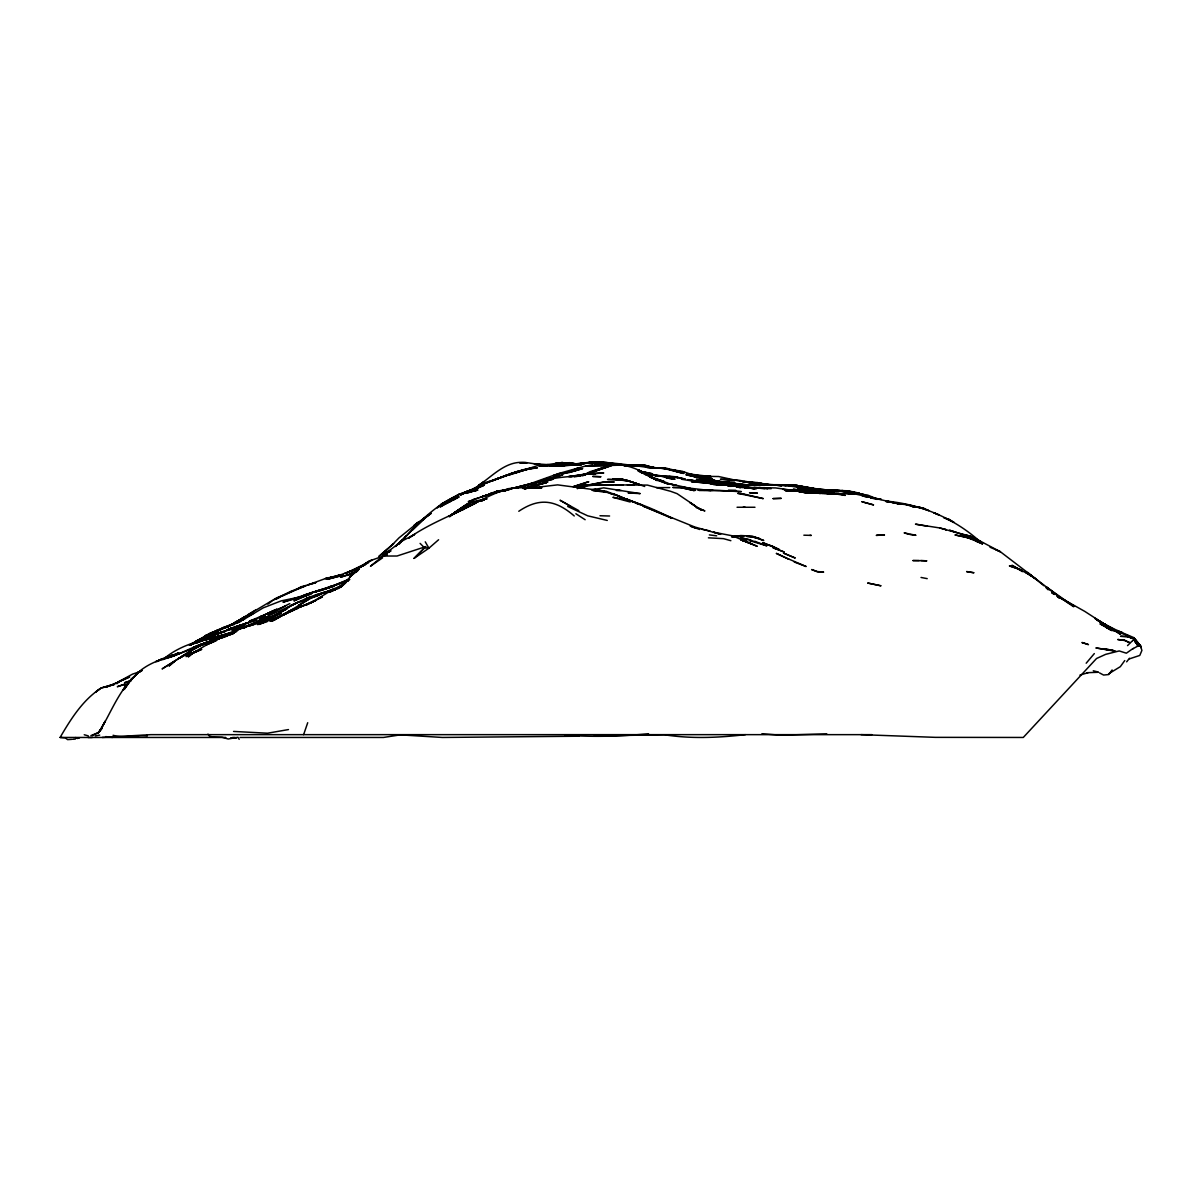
<?xml version="1.0" encoding="UTF-8"?>
<svg xmlns="http://www.w3.org/2000/svg" width="1202" height="1202" viewBox="0 0 1202 1202"><rect width="100%" height="100%" fill="white"/><g stroke="black" fill="none" stroke-linecap="round" stroke-linejoin="round"><path stroke-width="1.5" d="M1132.9 648.734L1137.888 646.06L1134.718 639.644L1138.219 645.88L1134.793 639.148L1129.97 636.88M132.536 736.736L132.641 735.924M1112.09 669.965L1108.785 674.532L1103.601 675.058L1099.499 672.88M1129.459 658.245L1126.665 661.836M1127.386 636.835L1120.564 636.294L1127.521 636.369M303.61 734.647L307.712 722.718M1133.441 640.14L1132.6 640.696M92.329 735.714L98.519 732.484L102.05 727.48L99.06 732.183C110.809 713.297 118.442 691.03 135.15 675.764L130.702 679.911L139.778 671.317L131.228 679.656L124.091 689.542L131.153 679.37L140.018 671.062L135.39 675.223C142.482 667.606 152.038 662.723 161.774 659.357L155.749 661.656L167.258 656.668L179.308 653.362L173.404 655.481M102.14 726.894L105.25 721.125L99.06 732.183M71.654 739.365L67.582 739.621L65.314 737.863L60.1 737.457C70.602 719.442 82.367 700.601 100.036 688.806L95.559 692.112L100.938 688.07L114.506 684.359L107.023 686.703L116.849 682.766M1124.756 660.559L1120.339 666.659L1109.01 673.586M126.495 684.524L123.205 689.798L130.597 679.956M98.233 732.919L102.11 728.187L97.993 732.769L90.886 735.594M398.974 544.431C419.633 520.481 443.628 496.141 475.616 489.304M1086.187 663.219L1094.316 653.587M404.653 537.564L423.675 518.588L429.159 514.741M403.016 539.608L401.243 541.666L406.351 535.807L395.308 546.519L402.91 539.683L396.93 544.822M423.675 518.588L412.481 529.932L426.59 516.77M1127.536 645.609L1132.089 641.117M346.837 581.272L348.835 579.154M425.253 541.832L428.934 548.187L414.059 558.389L424.501 547.796L428.934 548.187L438.595 539.743M380.673 555.249L393.52 543.71L378.735 556.346M473.483 489.995L475.812 487.666L482.738 484.376L474.88 488.388M414.059 558.389L425.914 546.564L397.036 556.015L382.987 556.045L370.486 566.187L382.627 557.788M451.682 514.982L452.373 514.351L449.833 516.71M384.745 554.047L401.423 541.366L414.645 534.439L408.74 538.03C425.808 525.98 445.191 517.942 463.912 508.972L448.872 516.379L476.112 502.902L461.914 510.054L469.937 505.366M393.52 543.71L390.92 546.189L399.019 537.85L418.897 521.863L414.104 525.184M383.378 553.01L387.555 549.104M162.811 659.778C178.512 645.714 199.577 640.35 219.711 636.143L208.397 638.968L232.121 633.138M207.931 635.167L203.093 638.998L212.634 632.988L202.582 639.389M116.804 683.743L120.741 680.572M442.471 503.638L437.197 507.875L442.321 503.698M204.971 637.496L207.345 635.618L204.505 637.781M470.838 491.287L484.06 481.566L478.501 485.473C493.421 475.526 507.034 459.179 527.047 462.875L519.655 462.8L525.935 462.545L543.529 465.099L534.004 463.717L548.458 464.678L546.685 464.723L562.145 462.545L572.152 464.137L562.145 462.545L555.685 463.371M430.872 513.404L424.366 518.332L431.082 513.359L428.468 515.222M267.866 604.14L272.028 601M349.797 579.439L334.351 589.987L340.301 586.411L329.799 592.165L337.401 588.199L332.864 590.708M452.177 514.546L467.247 505.05M470.388 491.197L484.045 482.888L496.696 479.087L489.77 481.581M452.733 513.96L449.894 516.034L462.755 506.928M470.658 490.987L475.316 487.621M386.218 553.386L390.575 550.231M416.012 523.877L429.309 514.621M473.438 489.74L483.144 484.196M471.064 490.626L473.693 488.793M233.879 624.169L244.337 616.972L239.003 620.533L253.487 613.275L249.054 615.649M451.231 515.027L462.845 507.094M458.052 510.279L469.967 503.368L463.672 506.358M463.822 506.297L449.082 516.605L469.336 502.992L483.039 500.287L468.479 503.247L458.353 510.009M205.347 637.811L212.619 632.387L218.058 629.983L211.462 633.469L216.6 630.389L244.592 619L239.589 621.674L234.15 623.492L243.405 619.676L263.223 607.851L281.253 600.85L300.139 596.958M206.218 637.676L223.046 627.564L239.769 622.155M453.59 497.868L448.181 501.534L453.59 497.868L441.119 504.134L459.48 494.097L473.573 489.214L464.468 492.294L472.461 490.356M283.657 610.466L267.911 619.706C286.947 607.731 306.48 595.771 328.927 591.579M284.949 609.594L288.796 607.01L283.191 610.451L285.986 609.279M194.844 642.214L210.35 632.898L216.225 631.035M279.75 616.927L316.772 594.629L339.445 588.184M385.827 551.763L383.348 553.401L386.698 551.282L381.695 554.438M458.503 509.918L467.473 504.855M205.812 637.886L208.787 635.948L206.774 637.165M206.459 637.451L208.787 635.948L206.098 637.691M273.365 600.129L290.734 591.384L306.059 585.69L276.595 597.89L234.044 623.162L245.448 616.295M345.815 582.82L340.466 587.462C349.947 577.426 358.767 565.781 371.749 560.132L362.764 565.511L368.698 561.259L387.179 554.633L382.987 556.045M204.445 637.992L212.529 633.544L204.535 637.556M448.196 501.91L440.142 506.959L459.134 496.832L454.04 499.536M239.198 739.32L237.906 737.262L228.185 739.005L222.16 737.277L212.994 737.006L209.479 736.165L207.961 734.106M1133.817 639.795L1134.793 639.148L1137.888 646.06L1140.232 644.933L1141.089 647.728M192.365 649.786L204.145 643.416L214.392 639.764L198.841 646.24L205.933 642.409L225.36 636.068L196.677 647.127L203.273 643.926L182.013 656.292C191.193 650.372 200.418 643.566 211.327 641.598C193.958 644.738 179.399 655.841 162.09 659.417L174.545 655.586L168.445 657.494M206.639 637.361L218.193 631.005M353.613 570.304L368.548 562.671M317.538 599.107L322.301 596.913L310.161 603.239L327.981 592.481L335.929 589.25L330.866 590.813L336.049 589.1M302.844 602.743L298.487 605.477L307.757 599.678M204.851 637.721L212.724 633.484M255.455 610.09L247.612 614.883M471.845 490.1L469.907 491.287L483.234 485.833M307.427 599.903L316.772 594.629L311.453 597.424M205.287 638.022L210.38 634.896M454.566 497.433L451.381 499.386L457.121 496.141M284.468 614.117L289.141 611.247M207.09 636.985L212.453 633.739M451.727 514.802L457.661 511.196M178.136 658.771L184.492 654.955L162.105 668.913L180.721 657.209M448.962 500.663L450.6 499.671M236.148 622.095L238.702 620.578L231.009 625.085L247.582 616.431M441.87 504.269L446.708 501.354L444.319 502.706M444.184 504.329L451.201 501.114M463.086 506.748C469.426 501.474 477.269 500.798 486.72 498.74M231.986 624.484L230.363 625.356L237.981 621.254L227.494 627.053L237.545 621.028M169.782 656.653L172.322 655.15L169.166 656.983M227.689 626.918L235.517 622.26L231.731 624.499M280.802 613.065L258.64 622.471L277.181 614.387L271.427 617.242L287.323 608.708M189.991 644.723L204.13 637.15L231.445 629.112L204.13 637.15L196.091 641.102L204.13 637.15L223.632 631.952M277.256 613.861L260.278 622.666L266.168 620.232M347.468 581.377L348.49 580.776M350.879 571.851L356.153 568.756M276.791 618.579L280.021 616.776M199.863 645.805L205.031 642.935M206.624 636.113L211.822 633.244M452.553 500.363L455.227 498.875M290.343 611.563L283.026 615.123L294.821 609.669M214.362 640.365L190.277 654.429L201.545 649.396M189.826 645.294L194.514 642.709L190.066 644.978M469.396 491.302L480.184 486.54M258.054 618.083L261.916 615.965L249.475 621.088L256.762 618.79M289.817 603.584L267.821 614.718L285.505 605.943M315.615 600.369L305.939 605.087L315.795 600.384M271.667 617.603L261.39 623.162M281.779 615.8L287.218 612.855L283.026 615.123M273.034 616.851L278.278 614.027L257.709 624.649M296.368 609.038L298.502 607.881L291.74 610.947M1132.179 649.11L1126.379 653.197L1119.197 650.943L1105.66 654.354L1096.54 658.501L1023.278 737.457L935.336 737.352L861.038 734.647M1132.66 648.87L1133.411 648.464M488.012 482.303L466.286 491.798L471.154 490.115M525.394 488.222L537.519 482.813L553.01 479.222L543.83 481.671C556.811 475.797 571.13 477.765 584.518 474.309L568.711 476.548L576.69 476.187L570.559 476.593L586.215 473.888L603.75 472.957L588.033 473.994L595.922 473.618L591.414 474.279M168.956 657.178L178.572 652.851L169.121 657.028M249.866 624.86L243.525 628.225L249.866 624.86L243.796 627.234M199.622 641.883L194.514 642.709M199.096 646.195L203.048 644.107M215.443 631.861L219.32 629.818M356.889 570.95L347.348 575.427L357.775 570.71M357.85 570.499L351.735 573.639L356.919 571.596M292.627 591.219L281.418 596.477M224.474 628.421L228.891 626.122M353.628 570.048L363.184 565.826M317.148 595.967L321.76 593.593L316.997 595.892M300.755 606.514L315.315 600.534L308.298 603.735M99.691 735.113L95.349 735.879M384.61 554.197L390.905 550.937L382.987 554.948M310.371 598.07L341.458 585.735M272.328 621.088L276.4 619M212.228 641.162L222.55 637.24M201.635 649.396L192.004 653.377L198.841 650.327M275.799 599.332L280.021 597.199M219.56 630.374L224.909 627.699M366.264 563.287L346.642 572.903L352.291 570.74M293.994 590.528L301.552 586.651L315.825 582.654L307.697 584.968L327.365 577.861L335.448 576.765L350.383 571.19L344.764 573.414M137.313 672.819L141.941 670.536L137.313 672.819L140.574 671.587M276.911 614.538L256.717 622.486L276.144 614.883M582.805 475.316L590.197 471.665L604.952 467.067L592.075 471.62M281.358 612.975L269.774 617.993L280.607 613.17M264.756 621.84L279.931 613.621L259.256 624.364M196.602 650.988L190.547 653.903L196.572 651.304M303.625 600.594L296.143 602.938L290.418 605.688L297.134 602.788L245.478 626.588M509.317 475.196L515.943 472.025M190.307 644.738L195.475 642.304L207.916 639.209M218.914 638.713L211.868 641.282L227.283 634.987L233.218 633.694L221.799 637.601L228.004 634.806L223.903 636.639M190.186 644.978L195.61 642.514L190.772 644.693M190.427 644.678L195.475 642.304L189.315 645.173M202.943 644.618L218.614 639.118M278.969 617.528L271.772 620.923L276.19 618.955M207.195 642.018L201.425 644.693L218.794 638.818L211.762 641.342L244.367 627.023L274.777 619.075L281.944 615.559L272.253 619.856L291.245 610.27L303.31 605.568L284.213 613.952L298.547 607.611M518.783 511.271C538.797 497.853 554.948 499.221 574.255 515.974M190.622 644.723L194.994 642.694M571.491 470.838L578.312 468.164L572.332 470.388M464.483 506.342L467.743 504.825M225.976 635.663L212.363 641.222M467.803 506.598L473.783 503.848L465.745 507.544C482.197 500.408 497.928 489.439 516.184 487.862L508.506 488.628L502 490.912L515.342 487.757L541.892 487.772L527.994 488.282M348.58 571.897L365.453 564.76M216.135 639.179L231.836 633.875M460.667 494.908L468.074 491.528M449.924 500.723L454.161 498.785M270.57 621.013L278.428 617.528M274.477 619.33L277.857 617.798M313.136 601.526L315.315 600.534M259.151 624.424L263.358 622.516M460.832 494.758L468.134 491.498L460.757 494.668M213.16 632.643L217.201 630.84M191.223 649.125L174.2 655.691M302.829 596.282L295.993 599.317L305.714 594.554L318.785 590.377L311.679 592.736M198.45 645.294L205.647 642.739L193.056 647.608L198.961 645.068M217.923 630.569L222.565 628.526L218.554 630.254M524.372 488.868L529.451 486.675L524.793 488.598M583.421 475.496L590.663 472.356L583.316 475.406M349.031 579.139L335.027 585.028L283.011 602.172L303.069 596.523M572.858 470.313L577.321 468.389L572.452 470.313M304.211 595.696L308.373 593.923M230.544 628.346L226.622 629.983L246.485 623.117L230.544 628.346L232.437 627.775M215.924 640.756L206.609 644.693L213.145 641.973M539.908 481.521L547.271 478.441L533.267 483.339L547.842 478.681L532.065 483.58M200.313 641.147L205.557 639.464L199.412 641.192L212.724 638.082L203.934 639.84L197.128 642.679L202.221 640.546M275.558 610.18L281.118 607.866M491.107 481.1L517.311 471.394M515.192 473.077L538.015 465.444L561.154 465.174M193.176 643.866L198.555 641.703L193.387 643.791M277.256 614.522L280.321 613.275M507.995 474.655L487.426 482.513M499.371 477.765L491.393 480.935L508.476 474.474M325.231 591.91L320.423 593.803L326.118 591.594M474.069 499.521L468.284 501.655L487.201 494.893L506.102 490.07M510.895 473.618L492.715 480.59L525.92 468.855L537.429 467.788L521.187 470.343L511.241 473.678L532.291 468.074L517.326 471.665M483.565 483.985L515.297 472.085M312.82 601.586L315.961 600.369M579.755 487.712L585.629 485.563L598.746 484.767L582.068 486.224L603.419 482.002L614.222 481.987L605.147 481.972L586.456 485.443L592.586 484.887M511.316 474.369L532.471 467.608L515.312 472.702M321.685 589.581L315.69 591.835L334.186 586.155L321.685 589.581L322.707 589.371M348.625 579.92L324.84 588.695L343.141 582.79M582.234 475.646L611.007 465.745L582.099 475.601M300.2 587.477L302.288 586.711M302.934 596.763L293.919 600.88L308.839 594.659L302.934 596.763L303.971 596.417M309.049 598.671L302.423 601.12L305.909 599.873M320.198 590.738L330.926 587.087L304.046 595.155M220.837 629.172L225.781 627.429M577.576 488.493L585.629 485.563M199.607 644.873L206.368 642.409M127.758 684.058L124.572 685.215L127.382 684.374M217.307 633.95L210.816 635.903L225.375 631.335L206.444 637.691L212.694 635.558M1088.156 672.669L1079.937 675.103M525.034 486.044L516.424 487.937L539.262 481.732M210.545 636.204L222.911 631.952L214.226 635.032M208.547 634.506L205.091 635.738L210.56 633.709M597.92 469.546L604.952 467.067M233.639 632.658L234.916 632.252L211.868 639.419L234.435 632.342M526.641 488.192L534.394 485.533L525.124 488.733M222.115 637.811L226.908 636.128M479.959 497.418L485.277 495.555M524.357 486.269L532.711 483.369M199.908 641.237L202.582 640.305M234.15 623.492L238.236 622.08M527.543 487.892L534.394 485.533M276.505 614.688L281.133 613.11M257.348 622.32L225.826 634.371L231.22 632.553L203.769 640.035M204.58 643.581L221.123 637.931M525.124 488.853L546.504 482.588L524.342 488.388L536.633 486.284M131.153 680.482L124.557 682.736L131.439 680.527M497.403 491.077L496.456 491.408L505.14 490.311L497.403 491.077L490.386 493.451L505.456 490.161M577.185 488.553L587.312 485.262L593.518 484.857M224.203 635.768L217.081 638.007M138.936 671.978L132.49 674.142L117.781 682.15L129.696 676.936L113.063 684.434L100.938 688.07M348.355 574.676L340.482 577.26L353.944 572.873L346.116 575.397M215.293 640.997L210.53 642.574L215.834 640.861M213.37 632.793L214.632 632.372M323.398 593.052L328.311 591.429M220.597 629.142L224.759 627.79M232.271 632.823L236.944 631.29L231.791 632.928M216.811 634.145L221.048 632.763M221.333 636.579L226.216 634.987M473.077 489.83L478.111 488.222M467.398 491.317L472.055 489.83M303.144 600.715L296.143 602.938M310.822 598.115L316.126 596.432M478.877 497.733L473.197 499.521M224.999 634.386L210.38 638.758M201.966 640.335L194.979 642.514L226.171 634.821M234.3 632.432L215.744 637.826M469.561 490.852L476.052 488.868M483.219 500.242L472.897 502.872L484.226 499.792M234.916 632.252L214.497 637.571M481.656 486.029L484.151 485.262M479.403 501.264L483.775 499.927M227.433 635.212L230.378 634.325M585.239 474.459L574.24 476.608L580.551 476.007M322.136 593.367L328.882 591.339L322.421 593.262M261.69 623.357L267.069 621.735M288.48 729.569L267.55 733.205L233.549 731.432M475.857 488.974L466.196 491.783M602.217 465.204L594.224 465.264L609.144 465.399L585.915 465.895L558.645 473.528L527.633 484.631L513.78 488.027L533.478 482.934L506.673 489.89M306.209 595.636L311.363 594.119M523.095 488.523L527.453 487.246M211.116 638.638L230.063 633.469M214.256 637.631L218.869 636.294M227.599 635.182L232.512 633.77M314.158 591.955L309.71 593.232L317.178 591.339M137.629 736.766L131.409 736.21M500.933 491.047L480.484 497.222L492.865 493.181L487.201 494.893M305.819 595.726L307.141 595.351M209.884 638.878L215.819 637.24L209.163 639.058M1129.549 658.816L1139.781 655.436L1141.9 650.432L1140.938 647.232M258.099 624.304L263.283 622.921M466.541 491.873L471.319 490.596M194.454 643.295L199.457 641.973M476.713 501.775L483.985 499.882M230.363 625.566L234.435 624.514M732.243 536.858L740.763 535.536L752.317 536.137L763.751 540.479L752.347 536.708L746.472 536.317L758.973 538.015L752.933 537.159M210.816 641.913L204.085 643.401L220.251 638.187M474.324 490.927L477.765 490.1L470.568 491.828M230.709 633.334L209.719 638.893L214.106 638.157M732.439 536.843L740.898 536.002L735.188 536.182M103.567 687.454L107.925 686.417M236.088 738.268L230.709 737.863M579.094 488.162L585.058 486.75L578.357 488.282M204.145 643.416L210.936 641.838M611.923 465.444L604.816 467.097C623.808 460.05 641.658 470.959 657.269 480.59L638.412 469.847L644.512 473.723M329.303 586.756L334.006 585.69M194.213 642.86L199.247 641.748M549.75 465.204L538.015 465.444L572.723 464.813L559.035 465.745L583.902 462.905L576.314 464.588C603.224 458.803 630.915 466.406 657.81 468.194M591.489 489.83L603.75 487.862L640.2 493.601L628.285 492.955M595.14 463.356L608.693 462.89L591.745 462.905L608.828 462.755L622.23 464.979C608.152 463.146 593.683 460.591 579.634 463.987M524.898 488.613L530.503 487.456L523.711 488.328M525.049 488.583L530.503 487.456M500.167 491.272L504.765 490.356M595.245 463.446L600.294 462.469L612.254 463.656L600.324 462.394M203.213 640.125L208.096 639.194M578.252 464.889L584.127 463.837L567.269 465.099M731.612 536.828L735.263 536.167M477.585 489.98L466 493.346L473.858 490.641M656.322 468.014L646.811 467.413L653.182 467.833C638.322 463.311 622.516 467.172 607.551 463.101C595.17 459.915 582.519 466.045 570.454 462.98L578.733 464.648M509.378 489.725L494.608 491.934L506.297 490.431M196.242 642.424L199.697 641.838M1086.984 672.699L1097.967 672.294M486.945 498.935L480.74 499.927L485.788 499.13M585.359 463.01L591.639 462.439L568.937 465.024L586.696 462.635L602.998 462.454L596.402 462.409M496.456 491.408L503.067 490.461M515.553 487.787L523.651 486.645M648.539 733.791C620.833 736.3 592.706 737.307 564.94 735.053M555.625 463.356L569.883 462.695L579.094 464.438M592.902 489.8L595.907 489.379L592.255 489.86M725.452 482.543L734.858 482.468L726.985 482.092L739.666 484.887L737.953 484.466M551.327 465.685L554.693 465.249L550.17 465.625M584.923 463.296L604.23 462.605L608.317 463.341L596.312 462.394L614.402 464.453M553.341 465.685L565.511 465.189M560.508 465.85L565.631 465.219L559.681 465.85M504.795 490.626L501.67 490.987L505.922 490.476M555.144 465.85L560.928 465.309M560.117 465.805L572.182 465.189L542.448 465.535L579.499 464.648L568.245 465.039L573.204 465.024M575.983 476.428L580.731 475.977M79.422 737.983L77.138 738.479L75.621 737.532M75.35 739.065L72.811 739.275M527.753 488.328L557.608 484.872L601.466 490.641L614.132 494.638L609.384 493.136M539.277 465.79L556.361 465.189M585.915 465.895L592.902 465.309L586.651 465.835M581.603 463.416C602.382 460.471 622.651 466.962 643.536 465.76L632.357 465.264M525.92 468.855L536.408 468.014M719.247 482.648L728.607 482.122M734.828 536.573L743.888 536.783M767.417 485.022L792.794 485.037L805.671 487.231M541.291 465.73L550.11 465.249M567.043 465.159L573.294 464.813L542.448 465.535M595.275 465.249L587.297 465.805L610.015 465.58L603.344 465.249M534.184 487.772L540.885 487.441M558.885 465.294L549.885 465.625L556.391 465.309M102.275 737.457L150.896 734.647L871.856 734.647M549.885 465.625L572.242 465.219M695.943 507.394L704.898 510.94L697.04 507.484L701.442 510.129L677.072 493.646L670.536 491.287L647.427 485.097L621.644 484.932M504.675 490.491L499.792 490.701L505.862 490.461M721.005 483.73L704.147 479.493L732.559 484.767L719.803 482.964C751.445 488.132 784.305 480.484 815.647 489.139L808.029 487.621C825.519 493 844.27 487.531 861.518 494.157L846.659 490.747L830.282 490.416L837.524 490.461M568.937 465.024L574.466 464.828M766.365 485.022L797.722 485.458L788.166 484.932M826.796 733.866L780.594 735.203L761.948 733.731M656.442 468.194L640.335 465.264L623.703 465.399L639.945 465.204L649.486 466.752M611.743 465.399L618.699 465.204M723.198 484.797L745.781 487.516L768.078 488.673L758.898 487.621L775.651 487.937L811.38 493.015M112.507 737.457L105.731 736.601M760.911 488.057L768.439 487.892M770.242 485.007L773.697 484.947L768.784 485.007M579.079 736.21L442.321 737.457L400.356 734.858L383.453 737.457L240.054 737.457M594.434 735.955L664.27 734.738C691.135 738.96 718.435 737.743 745.42 734.647M754.45 484.947L751.611 484.992L759.559 484.887L746.607 484.857M561.319 465.159L573.399 464.979L570.229 465.099M773.232 484.902L785.131 484.872M568.245 465.039L573.399 464.979M571.13 465.219L552.635 465.55L573.324 465.204M598.371 462.409L588.649 462.469L605.387 462.74L598.371 462.409L621.043 465.039M555.835 465.189L562.01 465.129M578.192 465.174L581.422 465.144M627.384 484.947L634.01 484.917M744.774 484.782L747.764 484.767M755.021 484.767L757.906 484.752L735.955 484.812L739.515 484.962L734.272 484.03L739.786 484.977M617.212 464.423L628.075 465.369L615.92 464.738L646.421 465.655L620.187 465.204L644.723 465.354L655.36 468.014M621.359 484.752L589.431 484.992L613.32 484.767L608.272 484.767M771.368 484.872L792.794 485.037L813.048 489.274L823.265 490.341L802.741 487.095L831.093 490.506L817.12 489.68L800.171 486.119L807.263 487.591M743.182 507.259L745.135 507.259M719.232 482.393L724.295 482.318M656.322 487.606L669.739 487.606M737.051 507.259L754.976 507.259M60.1 737.457L225.766 737.457M232.587 737.457L235.111 737.457M619.886 465.189L642.514 465.7M717.789 481.341L712.35 480.109L740.477 484.812L752.061 484.797L731.192 484.571L723.965 483.279L741.679 484.767M778.776 484.842L761.016 484.631L776.973 484.857M788.963 490.461L798.609 490.581L785.267 490.386M88.077 737.502L92.208 737.517M735.955 484.812L738.809 484.827L735.699 484.767M622.516 484.887L617.242 484.872L623.312 485.007M719.217 490.461L698.888 490.371L713.117 490.401M836.412 493.391L855.809 494.112L899.562 503.938L887.181 501.204C921.739 504.555 954.673 518.618 980.471 541.967M614.748 484.752L616.521 484.767M838.801 493.421C821.161 493.075 803.943 488.793 786.108 490.446L789.489 490.536L784.921 490.416M628.721 492.985L633.95 493.015L628.406 492.91M627.128 465.189L645.669 465.49L655.646 468.209M725.783 484.601L756.268 484.857L738.539 484.737L728.202 483.054L738.539 484.737M712.681 490.401L741.394 491.618L719.728 490.446M759.844 484.496L775.515 484.857L766.035 484.691L758.297 482.843C774.959 486.224 792.539 483.865 808.706 490.701L802.065 489.695L813.408 490.957L820.019 493.271M726.233 484.346L737.442 484.737L726.098 484.436M753.338 487.621L760.866 487.681L745.781 487.516M839.687 490.491L817.946 490.341L802.35 487.696L815.181 490.191L827.983 490.431L815.527 489.995L807.789 488.072L820.425 490.371L810.073 489.53M712.23 490.401L697.881 490.161L704.808 490.296M733.145 484.707L739.035 484.767M804.348 490.446L816.534 490.686L797.752 489.424L806.767 490.461M832.535 490.431L812.672 489.92M818.246 493.181L805.851 492.625L839.071 494.037L831.799 493.346L825.038 493.256L838.861 493.887L845.276 495.404L831.799 493.346M620.187 465.204L637.21 465.595L633.89 465.414M728.773 484.646L741.844 484.797L734.557 484.691L738.103 484.977M798.609 490.581L791.833 490.491L799.856 490.626L785.522 490.431L795.619 491.017M803.807 490.431L809.277 490.491M820.185 493.181L832.415 493.391M832.911 493.496L837.854 493.812L814.896 493.181L819.418 493.241L816.053 492.745M633.845 465.264L614.087 464.678M790.435 484.962L782.908 484.857L792.794 485.037M767.883 484.962L771.143 485.007L756.749 482.813M799.36 491.333L804.589 492.64L818.532 493.196M821.342 493.256L823.205 493.316L811.62 493.105L824.572 493.271M643.536 465.76L619.255 465.054L634.295 465.79M630.148 465.339L621.75 465.204L635.122 465.82L613.831 463.942M817.946 490.341L815.527 489.995L843.684 490.942M811.545 493.09L818.667 493.211M825.609 493.286L838.455 493.872L833.061 493.511M619.631 490.446L616.341 490.386L621.194 490.491M766.035 484.691L774.208 484.842M615.92 464.738L635.588 465.61L609.129 463.837M694.155 476.187L710.487 476.428L693.885 475.887M743.843 481.882L757.485 482.558L765.103 484.631L749.101 482.017L755.217 482.663M804.529 490.446L816.759 491.107L799.51 489.394L828.313 493.226L803.913 490.686M800.802 490.867L785.627 490.431L807.714 491.062L827.111 493.256L797.242 490.536M805.52 492.715L817.841 493.166L806.677 492.76M609.639 465.369L601.135 465.219L608.573 465.565L607.461 465.354M538.436 465.219L546.61 465.384L540.524 465.234L544.596 465.339M750.439 487.621L744.939 487.501L759.439 488.072L737.502 486.84L741.228 487.441L711.945 481.641M820.681 493.09L828.208 493.241M624.83 465.219L633.244 465.414M833.211 490.461L812.852 488.598M809.908 535.356L811.32 535.386L803.853 535.19M764.577 488.538L739.245 487.171L746.562 487.516M793.065 490.506L794.146 490.536L792.418 490.566M787.355 490.476L794.131 490.626M690.158 474.82C709.796 479.898 729.614 484.541 749.988 484.887L735.384 484.466L740.131 484.962M735.113 484.707L741.604 485.037M599.993 515.748L609.594 516.004M627.249 465.309L637.21 465.595M785.928 490.431L789.489 490.536M817.841 493.166L805.115 492.64M633.544 465.189L649.651 466.872M745.525 487.636L751.941 487.847L744.444 487.576L754.255 488.568M744.384 487.606L754.706 488.688M833.061 490.476L842.377 491.032L818.337 489.71M795.078 490.536L829.711 493.421M622.305 479.433L612.99 479.042L622.305 479.433L623.838 479.658L616.175 478.967L629.743 481.281L612.99 479.042M735.444 484.812L740.011 484.947M807.714 491.062L814.175 492.58L828.103 493.361M628.18 465.234L611.803 464.768L618.459 465.024L615.544 464.783M743.497 481.927L751.851 482.603M735.384 484.466L746.818 484.842L722.808 481.972L740.477 484.812M734.798 484.857L739.47 485.022M803.597 490.461L819.539 492.144M703.29 476.323L686.988 473.753L711.253 476.608L702.839 476.338L718.646 476.518L741.063 481.446M739.5 484.601L742.686 484.722L714.454 481.206M745.03 487.621L750.153 487.817M625.295 465.114L633.694 465.444M735.774 484.827L741.123 485.037M708.414 537.82L723.424 538.646L730.861 540.69M694.275 476.232L703.08 476.608L695.402 476.308M667.786 476.383L674.953 476.743L660.634 475.992L677.838 477.615L669.198 476.443M772.06 484.887L764.277 484.526L771.128 484.872M761.046 484.707L767.116 484.992L762.263 484.737M721.365 484.857L712.966 484.316L723.769 485.007M821.011 490.131L827.727 490.461L819.599 489.95M745.345 487.666L756.404 488.643L747.809 487.712L754.06 488.733M786.378 490.536L789.954 490.701M710.773 490.611L683.577 487.456L689.993 488.282L669.784 483.895L644.077 473.964L650.703 476.863M763.015 488.042L753.834 487.576L757.711 487.802M593.127 490.461L605.523 492.339M835.315 490.551L840.213 490.807L825.639 490.416L842.767 490.957M712.966 484.316L720.434 484.797M620.623 464.843L632.237 465.94M735.564 484.631L742.25 485.022M635.452 465.505L627.699 465.159L629.007 465.309M736.901 487.171L740.282 487.381L736.886 486.885M650.913 474.399L659.057 476.323L650.913 474.399L671.753 477.269L654.82 475.466L639.013 471.454L649.966 474.129M724.611 484.286L730.095 484.631M718.18 484.661L687.664 479.643L724.07 485.022M737.081 487.186L740.823 487.441M782.983 489.394L797.572 490.867M736.811 487.171L740.011 487.381M648.975 473.873L672.774 478.561L664.39 476.428M852.564 492.925L867.649 495.089L878.241 499.401M679.13 471.439L675.749 471.199L679.115 471.875M688.911 479.763L697.265 481.837L681.369 479.207L682.375 479.282M605.342 463.07L608.693 463.326M620.322 464.873L629.112 465.745M802.62 487.216L820.17 490.085L808.029 487.621M719.382 484.737L722.793 485.007M755.848 487.681L764.863 488.403M736.661 487.095L740.387 487.396L739.02 487.231M635.588 465.61L631.546 465.279L634.566 465.82M628.962 465.79L623.718 465.129L630.539 465.775L612.314 464.212L629.307 465.775M742.851 481.596L748.606 482.092M723.784 485.082L707.888 482.438L692.683 482.017L704.853 482.678M1115.591 651.018L1095.893 647.938L1113.908 650.943M649.936 467.172L669.123 469.171L659.658 467.999L666.178 468.164L684.749 472.717L672.504 469.847L682.09 471.229L702.689 478.291L694.2 476.232M745.36 538.661L740.297 538.226L751.025 540.089L745.691 538.751M663.203 476.353L654.82 475.466M719.592 481.747L726.985 482.393L716.467 480.98L721.861 482.423L698.482 477.299M885.949 501.519L889.014 501.79M823.16 493.211L818.126 492.76L824.527 493.346L815.347 492.504L816.759 492.715M638.112 470.478L640.035 470.658M811.801 491.363L805.28 490.762L813.018 491.949M724.746 484.646L717.654 482.708L741.228 487.441M631.846 465.715L628.616 465.159L635.242 465.775M628.661 465.294L633.589 465.775M904.159 504.329L898.255 503.758L910.77 505.095L910.004 505.005M744.278 481.927L750.258 482.002L742.806 481.822L750.949 482.303L736.796 479.914L720.404 479.252L731.657 480.319M636.504 465.324L640.17 465.7M886.205 501.58L892.44 502.316L887.256 501.489M704.688 482.678L691.526 481.792L704.252 482.618M727.901 485.398L728.818 485.503M604.215 468.014L604.967 468.089M638.337 470.929L652.506 473.813L638.082 470.823M743.106 487.471L737.637 486.645M686.988 473.753L695.838 475.211M608.317 463.341L600.85 462.454L605.823 463.281M835.721 490.581L839.387 491.017M863.817 494.653L857.176 493.136L859.22 493.376M909.929 534.544L915.954 535.296L904.144 532.892L908.487 534.139M821.116 492.429L832.851 493.256L805.34 490.296L814.851 491.047L823.791 493.241L801.148 489.469L806.287 490.341L802.065 489.695M603.058 465.219L610.27 466.136M724.295 484.962L715.43 483.82L722.808 484.797M709.375 534.905L716.677 535.837M861.999 495.705L881.351 499.401L875.161 498.454M620.322 464.964L605.447 462.5M696.228 476.428L705.243 477.66M651.274 467.112L659.417 468.284M611.923 464.017L615.214 464.483M865.53 496.216L873.644 498.034M717.684 481.566L720.899 482.047L697.1 476.398L706.16 478.576L698.272 476.788M620.743 479.328L626.828 480.214L644.693 486.479M1113.262 650.297L1104.788 649.05L1111.64 650.102M887.031 501.429L900.598 504.284M645.85 466.196L649.17 466.692L642.845 465.399L649.32 467.037M771.113 488.733L763.766 487.636L769.475 488.493M728.111 485.593L731.657 486.134L727.135 485.383M657.043 475.932L658.08 476.082M748.185 482.032L751.641 482.573M613.726 463.717L622.08 465.039M693.96 476.292L706.43 478.832M697.761 476.909L711.344 480.169L697.1 476.398M810.659 488.042L789.804 485.067L777.318 484.857L787.43 484.932L805.31 487.426M694.861 476.127L703.606 477.555L696.394 476.353L716.753 481.927L691.045 475.136M742.956 540.81L747.343 541.531L740.823 539.878L751.761 543.905L740.973 539.683M652.025 467.728L655.406 468.284M641.312 472.807L652.686 474.865M923.452 508.13L928.71 510.595L917.111 506.703M790.3 490.371L797.677 490.686L804.589 492.64M927.598 526.296L915.473 524.162L939.859 527.978L961.044 533.883L949.49 530.232L955.815 532.201M644.527 473.483L645.324 473.618L641.703 472.867M912.048 506.162L923.196 508.115L905.977 504.705L911.687 506.087M798.188 486.119L793.155 485.187L814.28 488.628L799.856 486.434M675.915 471.169L679.28 471.8M927.208 578.643L921.032 577.456M745.255 541.606L757.245 546.294L732.469 535.822L713.477 532.17L720.659 534.334L694.696 526.972L642.8 505.997L671.993 518.347C653.212 508.927 634.01 500.152 612.9 497.327L630.224 502.015M701.652 529.226L709.931 530.923M733.956 486.269L726.759 484.797L733.866 486.074M647.938 473.618L653.678 474.805L639.239 471.034L655.976 475.586M857.176 493.136L865.47 495.029M890.547 501.925L900.764 504.209M864.403 496.516L867.273 497.132M715.686 482.378L705.709 479.403L722.417 483.865M966.378 535.311L961.825 534.304L972.463 537.054L981.463 542.207L971.652 536.903L966.378 535.311L967.159 535.506M846.659 490.747L861.518 494.157M798.338 491.408L801.989 492.219M699.339 477.359L689.948 475.226L711.238 481.221M708.158 483.234L711.359 483.955M653.017 478.426L663.624 481.281L649.696 477.149M798.203 491.378L801.584 492.144M607.265 520.451L587.718 515.823L567.675 506.463M870.398 497.838L877.159 499.401M727.465 485.548L731.116 486.389M706.701 479.313L715.4 481.341M88.287 735.879L84.23 734.753M708.218 479.297L718.586 481.762M113.063 735.293C124.422 738.494 135.841 734.828 147.32 735.924L147.05 734.843M722.657 484.09L701.788 478.546L727.691 484.466L687.319 474.114L696.649 476.743M641.943 465.234L648.674 466.902M717.309 482.753L703.395 478.862L711.359 481.251M817.39 492.85L820.2 493.586M960.158 533.598L971.081 536.257L1000.38 551.748L1060.72 597.935L1055.641 594.164L1046.191 586.831L1070.441 604.005L1060.464 597.634M637.15 503.878L642.349 505.291M868.295 496.546L874.38 498.199M708.594 480.68L714.859 482.513M939.859 527.978L946.305 529.751L945.223 529.451M966.453 537.219L954.959 534.935L970.931 538.451L978.127 541.847L965.281 536.828L972.027 538.977M628.255 480.905L634.085 482.678M711.554 481.596L691.285 474.64L715.025 482.903M656.457 479.177L664.375 481.656L656.908 479.252M606.214 492.144L601.466 490.641L592.871 490.131L605.928 491.152L638.397 503.878M1122.533 632.537L1117.049 630.494L1133.711 637.586L1137.633 642.724M655.901 479.688L668.733 484.271L649.471 476.818M1115.561 631.17L1109.731 629.202L1128.257 635.678L1134.493 639.163L1129.895 636.895M639.659 484.466L623.282 479.523L607.536 479.448L626.828 480.214L625.115 479.898L641.267 485.217M701.803 478.261L710.157 481.266M699.639 529.481L690.203 526.07L695.252 527.978M768.033 544.701L773.727 546.835L762.549 542.568L779.121 549.419L773.652 546.775M1093.264 670.776L1098.327 672.068M1096.915 620.217L1117.334 630.584M1115.907 631.305L1099.98 623.838L1111.549 630.374L1105.494 626.933M642.454 505.125L626.122 498.86L638.532 503.969M1132.389 638.412L1126.785 636.158L1132.539 638.547M635.828 483.249L639.299 484.676M939.017 514.952L933.849 512.788L938.942 514.937M990.027 547.21L993.934 548.923M995.226 549.494L1000.38 551.748L995.797 549.63M741.574 539.938L744.399 541.2M982.56 543.064L977.632 540.81L981.102 542.387M1101.107 622.861L1106.396 625.295L1100.882 622.741M1100.671 622.666L1116.207 630.855L1100.386 621.735L1115.621 631.065M1135.544 642.484L1140.232 644.933M1135.184 642.349L1139.992 644.933M578.823 510.64L560.057 500.242L569.973 506.042M1106.05 627.249L1112.075 630.704M788.497 558.945L806.151 566.518L794.221 562.01M1068.773 602.893L1074.678 606.424L1058.902 596.913L1084.76 611.382L1105.164 624.589L1094.752 618.128M1105.344 624.679L1095.157 618.564L1110.423 627.805M1105.6 624.86L1110.558 627.88M1057.565 596.523L1059.458 598.115M1058.677 596.973L1063.725 600.114M1064.987 600.91L1073.596 606.755M651.093 476.924L654.925 479.328M1112.316 630.389L1098.403 620.623L1112.03 629.983M1120.429 634.1L1110.257 627.745L1120.414 634.401M575.863 513.735L585.149 519.73M1140.398 645.444L1135.965 642.514L1140.548 645.955L1136.431 641.462L1140.623 646.21L1136.776 641.507M1054.439 594.464L1051.75 592.691L1054.229 594.344M695.627 506.403L689.903 502.496L694.335 505.531M1031.496 575.668L1043.967 585.765M1108.62 627.564L1104.022 624.154M1139.616 645.128L1134.808 641.057L1138.865 645.534L1134.673 640.471L1138.549 645.699L1134.703 640.14M1022.436 571.656L1011.934 565.286L1032.112 576.119L1027.695 572.392M1134.703 640.335L1137.242 642.304L1133.606 639.389M1056.708 596.012L1059.067 597.845M1133.711 639.479L1137.242 642.304M1133.726 639.584L1137.302 642.724L1133.606 637.676L1137.483 642.754M1046.086 587.793L1048.234 589.836M420.099 543.394L424.501 547.796M1136.927 641.718L1140.773 646.721L1133.802 637.766L1138.294 642.875M424.171 518.317L422.112 520.376L426.064 516.845L424.171 518.317M161.519 659.207L157.372 661.446L161.519 659.207M352.517 574.556L349.812 576.945L359.188 569.042L352.517 574.556M170.624 664.646L169.031 666.028L174.651 661.28L170.624 664.646M190.006 655.451L188.293 656.908L193.988 652.175L190.006 655.451M457.166 510.85L451.426 515.252L457.166 510.85M457.962 510.279L452.493 514.155L457.962 510.279M459.48 494.097L449.593 500.047L459.48 494.097M187.332 655.841L186.085 656.577L191.854 653.242L187.332 655.841M180.51 657.494L179.068 658.35L190.938 651.694L180.51 657.494M276.67 609.294L260.518 616.686L276.67 609.294M273.891 610.526L267.37 613.801L273.891 610.526M198.075 640.441L191.899 643.731L199.382 639.764L198.075 640.441M270.66 617.573L264.109 620.037L270.66 617.573M265.447 616.19L259.782 618.85L265.447 616.19M293.513 609.264L288.811 611.502L296.038 608.362L293.513 609.264M277.632 617.603L269.969 620.728L277.632 617.603M484.271 484.707L475.827 488.267L484.271 484.707M243.375 625.581L237.29 628.27L244.397 625.145L243.375 625.581M228.981 625.911L226.292 627.083L228.921 625.942M267.866 617.002L261.946 619.511L267.866 617.002M308.493 603.855L298.502 607.566L308.493 603.855M238.281 627.534L232.166 630.133L238.281 627.534M587.477 481.987L573.144 486.705L588.785 481.837L587.477 481.987M212.709 633.394L208.592 634.972L212.844 633.364M311.168 596.658L305.413 598.866L311.213 596.658M119.554 685.891L117.315 686.733L125.158 684.088L119.554 685.891M256.612 619.751L244.877 623.778L256.612 619.751M249.295 622.351L241.827 625.04L249.295 622.351M240.64 625.16L234.751 627.294L240.64 625.16M553.326 475.631L560.132 473.468L553.326 475.631M334.066 589.205L329.213 590.918L336.064 588.785L331.061 590.032L335.118 589.01L334.066 589.205M488.282 494.638L481.792 496.832L494.923 492.91L488.282 494.638M341.098 574.661L329.423 577.801L341.098 574.661M234.135 632.477L229.266 634.025L234.135 632.522M234.029 632.507L229.161 634.04L234.029 632.507M555.925 476.563L548.848 478.712L562.656 474.925L555.925 476.563M547.631 482.077L533.403 485.908L547.631 482.077M247.537 626.092L244.367 627.023L253.021 624.92L247.537 626.092M514.516 472.551L510.279 473.783L519.715 471.064L514.516 472.551M575.758 470.583L569.177 472.506L582.669 468.585L575.758 470.583M343.201 575.157L327.29 579.319L343.201 575.157M225.916 635.002L221.003 636.429L226.006 634.987M568.756 472.401L561.83 473.919L568.756 472.401M585.344 484.902L577.636 486.449L585.344 484.902M331.436 577.516L325.366 578.613L333.465 577.185L331.436 577.516M789.113 485.187L784.17 485.172L794.732 485.924L789.113 485.187M593.968 462.5L585.179 462.995L596.838 462.379L593.968 462.5M878.301 535.266L876.258 535.371L884.477 534.98L878.301 535.266M781.135 498.364L773.111 498.605L781.135 498.364M606.875 462.53L598.446 462.65L608.828 462.755L606.875 462.53M735.94 490.536L728.262 490.461L735.94 490.536M919.425 560.613L912.994 560.568L919.425 560.613M542.147 465.084L538.977 465.054L545.693 465.129L542.147 465.084M681.038 487.621L672.97 487.456L681.038 487.621L694.185 490.596L681.038 487.621M814.235 490.461L811.921 490.416L821.552 490.641L814.235 490.461M817.63 490.236L796.971 487.576L820.034 490.311L817.63 490.236M819.358 490.461L817.12 490.416L826.706 490.701L819.358 490.461M925.795 560.763L920.477 560.598L926.847 560.823L925.795 560.763M822.649 493.151L814.175 492.58L822.649 493.151M809.021 490.882L802.425 490.671L810.448 491.227L809.021 490.882M600.715 476.728L592.826 476.443L600.715 476.728M600.369 490.671L592.586 490.371L600.699 490.701L607.265 492.384L600.414 490.671M700.706 482.092L708.309 482.483L700.706 482.092M779.257 484.962L776.507 484.827L786.243 485.548L779.257 484.962M747.298 482.287L743.783 482.107L747.298 482.287M839.026 490.701L836.908 490.581L845.832 492.069L839.026 490.701M757.365 493.211L749.582 492.7L757.365 493.211M823.505 572.122L817.27 571.761L811.635 569.553L817.315 571.551L823.505 572.122M847.004 493.316L844.916 493.166L853.826 493.887L847.004 493.316M674.773 479.192L666.329 477.915L674.773 479.192M1124.486 640.185L1117.74 639.509L1124.696 640.516L1129.685 642.649L1124.486 640.185M917.862 507.199L912.078 506.568L923.512 508.13L917.862 507.199M774.914 485.007L772.195 484.707L781.856 485.878L774.914 485.007M743.828 494.037L737.803 493.361L763.285 498.62L743.828 494.037M802.38 490.491L793.455 489.289L802.38 490.491M712.32 482.167L703.425 480.214L712.32 482.167M843.924 490.867L841.821 490.566L850.67 491.873L843.924 490.867M665.577 468.495L662.753 468.104L683.472 473.468L665.577 468.495M755.382 541.516L749.672 540.66L766.801 545.858L755.382 541.516M973.74 572.738L966.663 571.581L973.74 572.738M689.347 488.252L682.811 487.201L695.582 490.386L689.347 488.252M704.462 476.939L703.696 476.818L712.395 478.787L704.462 476.939M685.035 479.027L676.441 477.179L685.035 479.027M704.703 482.272L703.561 482.077L712.02 483.655L704.703 482.272M698.046 479.583L696.319 479.252L705.168 480.965L698.046 479.583M873.463 504.87L862.014 501.76L873.463 504.87M880.781 585.765L867.889 583.075L880.781 585.765M676.14 485.338L669.334 483.895L676.14 485.338M745.21 481.762L744.278 481.551L752.542 483.459L745.21 481.762M1083.107 642.785L1081.905 642.514L1088.456 644.618L1083.107 642.785M692.517 476.202L685.876 474.715L695.026 476.773L692.517 476.202M866.837 496.216L864.854 495.705L872.952 498.124L866.837 496.216M949.234 519.429L943.825 517.671L953.997 522.404L949.234 519.429M795.018 557.938L783.554 553.115L795.018 557.938M1021.64 570.033L1009.5 565.917L1021.64 570.033M778.55 549.78L773.006 547.796L784.245 552.034L778.55 549.78M619.09 496.035L612.599 493.571L627.219 499.732L619.09 496.035M788.692 559.14L776.447 553.446L788.692 559.14M982.44 543.905L976.189 541.17L982.44 543.905M1032.112 576.119L1026.538 572.798L1032.112 576.119M1030.955 575.457L1026.072 572.693L1036.259 579.274L1030.955 575.457"/></g></svg>
